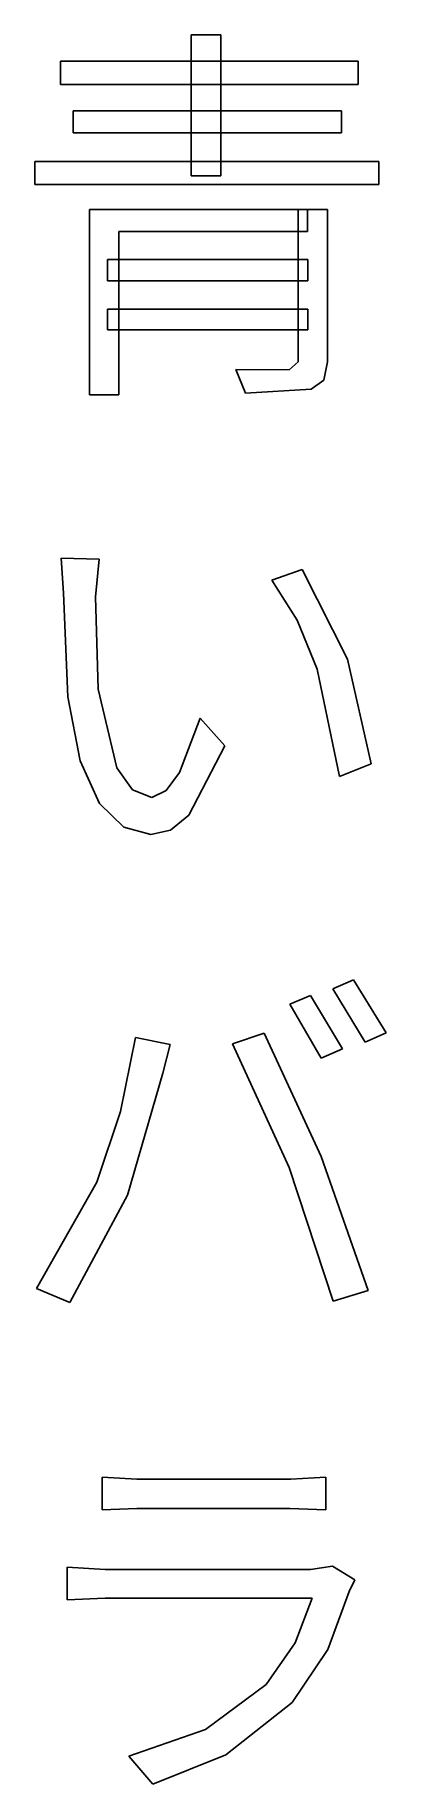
# Model space of a CAD drawing. Extents: x 0.3 to 6.2, y 0.3 to 29.9.
import ezdxf

# ---------------------------------------------------------------- set-up
doc = ezdxf.new("R2010")
doc.units = 0

msp = doc.modelspace()

# ---------------------------------------------------------------- linework, layer by layer
at = {"layer": 'Layer 1'}
for p, q in [((2.9038, 29.8979), (3.40651, 29.8979)), ((2.9038, 27.51), (2.9038, 29.8979)), ((2.9038, 29.8979), (2.9038, 29.8979)), ((3.40651, 29.8979), (3.40651, 27.51)), ((0.687916, 29.4547), (5.73484, 29.4547)), ((0.687916, 29.0578), (0.687916, 29.4547)), ((0.687916, 29.4547), (0.687916, 29.4547)), ((5.73484, 29.4547), (5.73484, 29.0578)), ((5.73484, 29.0578), (0.687916, 29.0578)), ((0.906197, 28.6147), (5.45041, 28.6147)), ((0.906197, 28.2376), (0.906197, 28.6147)), ((0.906197, 28.6147), (0.906197, 28.6147)), ((5.45041, 28.6147), (5.45041, 28.2376)), ((5.45041, 28.2376), (0.906197, 28.2376)), ((0.257968, 27.7548), (6.08541, 27.7548)), ((0.257968, 27.3645), (0.257968, 27.7548)), ((0.257968, 27.7548), (0.257968, 27.7548)), ((6.08541, 27.7548), (6.08541, 27.3645)), ((6.08541, 27.3645), (0.257968, 27.3645)), ((3.40651, 27.51), (2.9038, 27.51)), ((1.18401, 26.9412), (4.87494, 26.9412)), ((1.18401, 23.7993), (1.18401, 26.9412)), ((1.18401, 26.9412), (1.18401, 26.9412)), ((4.71619, 26.9412), (5.21229, 26.9412)), ((4.71619, 24.3549), (4.71619, 26.9412)), ((4.71619, 26.9412), (4.71619, 26.9412)), ((4.87494, 26.9412), (4.87494, 26.5642)), ((5.21229, 26.9412), (5.21229, 24.3549)), ((4.87494, 26.5642), (1.6801, 26.5642)), ((1.6801, 26.5642), (1.6801, 23.7993)), ((1.48828, 26.0945), (4.88156, 26.0945)), ((1.48828, 25.7307), (1.48828, 26.0945)), ((1.48828, 26.0945), (1.48828, 26.0945)), ((4.88156, 26.0945), (4.88156, 25.7307)), ((4.88156, 25.7307), (1.48828, 25.7307)), ((1.48828, 25.2479), (4.88156, 25.2479)), ((1.48828, 24.8973), (1.48828, 25.2479)), ((1.48828, 25.2479), (1.48828, 25.2479)), ((4.88156, 25.2479), (4.88156, 24.8973)), ((4.88156, 24.8973), (1.48828, 24.8973)), ((4.56406, 24.2226), (4.71619, 24.3549)), ((5.21229, 24.3549), (5.150274, 24.046487)), ((3.82322, 23.8257), (3.65786, 24.2292)), ((3.65786, 24.2292), (4.56406, 24.2226)), ((5.150274, 24.046487), (4.93447, 23.8919)), ((1.6801, 23.7993), (1.18401, 23.7993)), ((4.93447, 23.8919), (3.82322, 23.8257)), ((0.740832, 20.4391), (0.701145, 21.0278)), ((0.701145, 21.0278), (1.34276, 21.0145)), ((1.34276, 21.0145), (1.28323, 20.3729)), ((1.34276, 21.0145), (1.34276, 21.0145)), ((4.27302, 20.6573), (4.78234, 20.8359)), ((4.78234, 20.8359), (5.553764, 19.320338)), ((4.78234, 20.8359), (4.78234, 20.8359)), ((4.701105, 19.97838), (4.27302, 20.6573)), ((0.813593, 18.6796), (0.740832, 20.4391)), ((1.28323, 20.3729), (1.32953, 18.8119)), ((5.038654, 19.150013), (4.701105, 19.97838)), ((5.553764, 19.320338), (5.95312, 17.5419)), ((5.41734, 17.3302), (5.038654, 19.150013)), ((1.023502, 17.592), (0.813593, 18.6796)), ((1.32953, 18.8119), (1.646205, 17.478187)), ((2.70784, 17.396337), (3.05593, 18.3158)), ((3.05593, 18.3158), (3.47265, 17.8461)), ((3.47265, 17.8461), (2.864937, 16.676175)), ((1.351853, 16.86965), (1.023502, 17.592)), ((5.95312, 17.5419), (5.41734, 17.3302)), ((1.646205, 17.478187), (1.909032, 17.10498)), ((2.482017, 17.089789), (2.70784, 17.396337)), ((1.909032, 17.10498), (2.23573, 16.973)), ((2.23573, 16.973), (2.482017, 17.089789)), ((1.763301, 16.468525), (1.351853, 16.86965)), ((2.864937, 16.676175), (2.55085, 16.422019)), ((2.2225, 16.3446), (1.763301, 16.468525)), ((2.55085, 16.422019), (2.2225, 16.3446)), ((5.30489, 13.7319), (5.65546, 13.884)), ((5.8539, 12.8257), (5.30489, 13.7319)), ((5.65546, 13.884), (6.20447, 12.9844)), ((5.65546, 13.884), (5.65546, 13.884)), ((4.57729, 13.4673), (4.92786, 13.6194)), ((5.10645, 12.5545), (4.57729, 13.4673)), ((4.92786, 13.6194), (5.47025, 12.7132)), ((4.92786, 13.6194), (4.92786, 13.6194)), ((1.704905, 11.650787), (1.95791, 12.9051)), ((1.95791, 12.9051), (2.54661, 12.786)), ((2.54661, 12.786), (2.42093, 12.3031)), ((3.60494, 12.7992), (4.14072, 12.9778)), ((4.56406, 10.7024), (3.60494, 12.7992)), ((4.14072, 12.9778), (5.10645, 10.8876)), ((6.20447, 12.9844), (5.8539, 12.8257)), ((5.47025, 12.7132), (5.10645, 12.5545)), ((2.42093, 12.3031), (1.82562, 10.2328)), ((1.30307, 10.451), (1.704905, 11.650787)), ((5.3115, 8.4336), (4.56406, 10.7024)), ((4.56406, 10.7024), (4.56406, 10.7024)), ((5.10645, 10.8876), (5.9002, 8.61881)), ((0.284427, 8.65189), (1.30307, 10.451)), ((1.30307, 10.451), (1.30307, 10.451)), ((1.82562, 10.2328), (0.846666, 8.41376)), ((0.846666, 8.41376), (0.284427, 8.65189)), ((5.9002, 8.61881), (5.3115, 8.4336)), ((1.39568, 5.45043), (1.98437, 5.41736)), ((1.39568, 4.90142), (1.39568, 5.45043)), ((1.39568, 5.45043), (1.39568, 5.45043)), ((1.98437, 5.41736), (4.59052, 5.41736)), ((4.59052, 5.41736), (5.18583, 5.45043)), ((5.18583, 5.45043), (5.18583, 4.90142)), ((1.98437, 4.92126), (1.39568, 4.90142)), ((4.57729, 4.92126), (1.98437, 4.92126)), ((5.18583, 4.90142), (4.57729, 4.92126)), ((0.800364, 3.37345), (0.800364, 3.92908)), ((0.800364, 3.92908), (1.44859, 3.88939)), ((1.44859, 3.88939), (4.92786, 3.88939)), ((4.92786, 3.88939), (5.29827, 3.94231)), ((5.29827, 3.94231), (5.67531, 3.7108)), ((5.67531, 3.7108), (5.5827, 3.51236)), ((5.67531, 3.7108), (5.67531, 3.7108)), ((1.44859, 3.39991), (0.800364, 3.37345)), ((4.95432, 3.39991), (1.44859, 3.39991)), ((4.668235, 2.644197), (4.95432, 3.39991)), ((5.5827, 3.51236), (5.22138, 2.533404)), ((4.1738, 1.93809), (4.668235, 2.644197)), ((5.22138, 2.533404), (4.61697, 1.63382)), ((3.146056, 1.178242), (4.1738, 1.93809)), ((4.61697, 1.63382), (3.493322, 0.746641)), ((1.84547, 0.72101), (3.146056, 1.178242)), ((2.25557, 0.251375), (1.84547, 0.72101)), ((3.493322, 0.746641), (2.25557, 0.251375))]:
    msp.add_line(p, q, dxfattribs=at)

doc.saveas('drawing.dxf')
